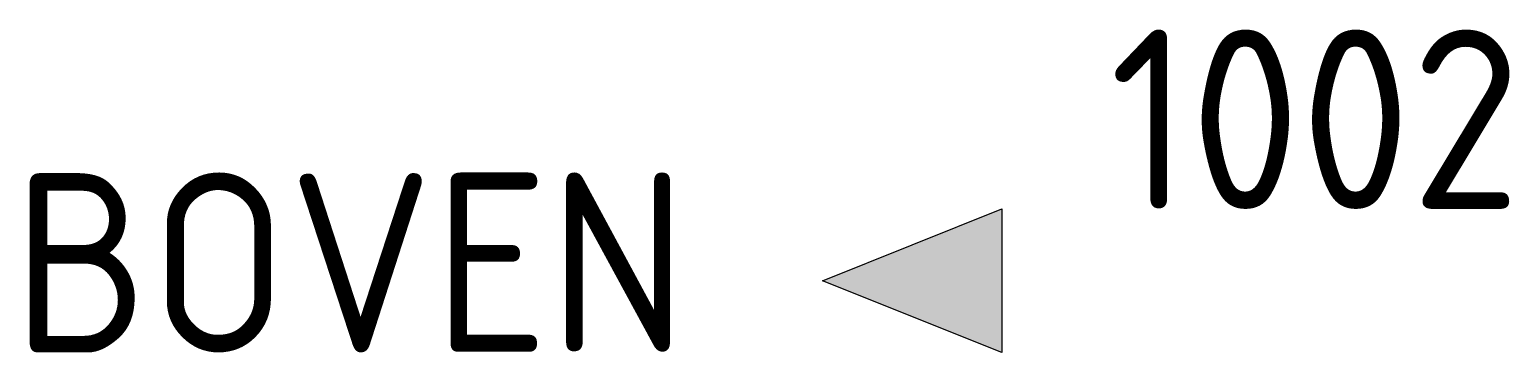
# Model space of a CAD drawing. Extents: x -13.6 to 7.1, y -1 to 3.5.
import ezdxf
from ezdxf.enums import TextEntityAlignment as Align

# ---------------------------------------------------------------- set-up
doc = ezdxf.new("R2010")
doc.units = 0
doc.header["$LTSCALE"] = 10
doc.header["$MEASUREMENT"] = 0
doc.layers.get('0').update_dxf_attribs({"linetype": 'CONTINUOUS'})
doc.layers.add('207', color=3, linetype='CONTINUOUS')
doc.layers.add('54', color=4, linetype='CONTINUOUS')
doc.styles.get("Standard").update_dxf_attribs({"font": 'ISO8'})

msp = doc.modelspace()

# ---------------------------------------------------------------- linework, layer by layer
msp.add_lwpolyline([(0, 1), (0, -1), (-2.5, 0), (0, 1)], close=True)
msp.add_solid([(0, -1), (0, 1), (-2.5, 0)])

# ---------------------------------------------------------------- texts
at = {"layer": '207'}
msp.add_attdef('BOVEN', text='-', height=2.5, dxfattribs=at).set_placement((-4.387, -1), align=Align.RIGHT)
at = {"layer": '54'}
msp.add_attdef('1002', (1.5, 1), 'POT', height=2.5, dxfattribs=at)

doc.saveas('drawing.dxf')
